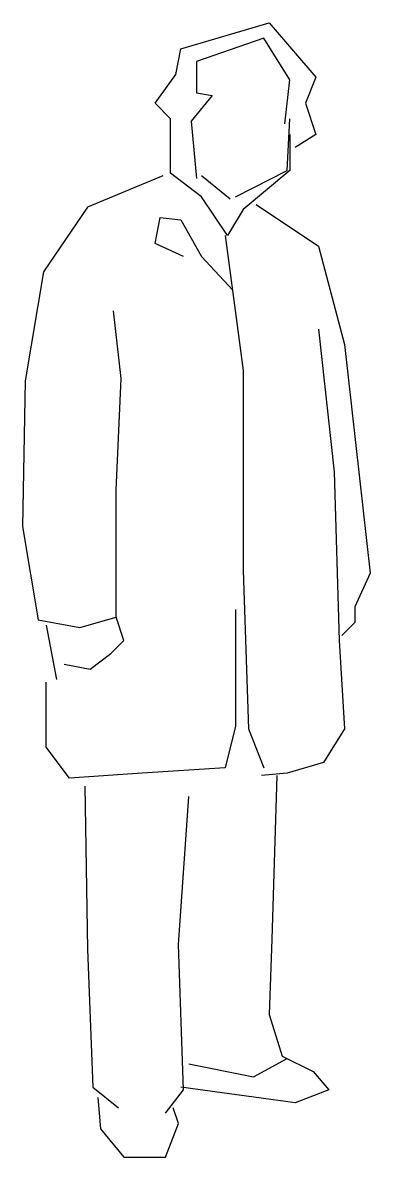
# Model space of a CAD drawing. Extents: x -2861 to -2347, y 15705 to 17379.
import ezdxf

# ---------------------------------------------------------------- set-up
doc = ezdxf.new("R2010")
doc.units = 0
doc.header["$LTSCALE"] = 1270
doc.header["$MEASUREMENT"] = 0
doc.layers.get('0').update_dxf_attribs({"linetype": 'CONTINUOUS'})

msp = doc.modelspace()

# ---------------------------------------------------------------- linework, layer by layer
at = {"linetype": 'CONTINUOUS'}
for p, q in [((-2627.2, 17340.9), (-2496.9, 17379.3)), ((-2496.9, 17379.3), (-2428, 17298.8)), ((-2504.6, 17356.3), (-2604.2, 17321.8)), ((-2466.3, 17295), (-2504.6, 17356.3)), ((-2634.9, 17302.6), (-2627.2, 17340.9)), ((-2604.2, 17321.8), (-2604.2, 17275.8)), ((-2665.5, 17260.5), (-2634.9, 17302.6)), ((-2428, 17298.8), (-2443.3, 17260.5)), ((-2473.9, 17229.8), (-2466.3, 17295)), ((-2581.2, 17272), (-2611.9, 17233.7)), ((-2604.2, 17275.8), (-2581.2, 17272)), ((-2642.5, 17237.5), (-2665.5, 17260.5)), ((-2443.3, 17260.5), (-2428, 17214.5)), ((-2642.5, 17157), (-2642.5, 17237.5)), ((-2611.9, 17233.7), (-2604.2, 17149.4)), ((-2470.1, 17160.9), (-2466.3, 17237.5)), ((-2466.3, 17214.5), (-2466.3, 17160.9)), ((-2428, 17214.5), (-2458.6, 17195.3)), ((-2654, 17153.2), (-2765.2, 17107.2)), ((-2596.6, 17122.5), (-2642.5, 17157)), ((-2554.4, 17118.7), (-2596.6, 17153.2)), ((-2546.8, 17122.5), (-2470.1, 17160.9)), ((-2466.3, 17160.9), (-2535.3, 17103.4)), ((-2558.2, 17065.1), (-2596.6, 17122.5)), ((-2765.2, 17107.2), (-2830.3, 17011.4)), ((-2535.3, 17103.4), (-2558.2, 17065.1)), ((-2516.1, 17111), (-2424.1, 17049.7)), ((-2665.5, 17053.6), (-2657.9, 17091.9)), ((-2657.9, 17091.9), (-2627.2, 17088.1)), ((-2627.2, 17088.1), (-2596.6, 17034.4)), ((-2562.1, 17065.1), (-2535.3, 16865.8)), ((-2623.4, 17034.4), (-2665.5, 17053.6)), ((-2424.1, 17049.7), (-2385.8, 16904.1)), ((-2596.6, 17034.4), (-2550.6, 16984.6)), ((-2830.3, 17011.4), (-2857.1, 16850.5)), ((-2715.3, 16854.3), (-2726.8, 16953.9)), ((-2424.1, 16927.1), (-2401.1, 16716.4)), ((-2385.8, 16904.1), (-2347.5, 16566.9)), ((-2535.3, 16865.8), (-2535.3, 16570.8)), ((-2857.1, 16850.5), (-2861, 16635.9)), ((-2723, 16689.5), (-2715.3, 16854.3)), ((-2401.1, 16716.4), (-2393.5, 16467.3)), ((-2723, 16501.8), (-2723, 16689.5)), ((-2861, 16635.9), (-2838, 16498)), ((-2535.3, 16570.8), (-2527.6, 16337)), ((-2347.5, 16566.9), (-2370.5, 16517.1)), ((-2546.8, 16513.3), (-2546.8, 16340.9)), ((-2370.5, 16517.1), (-2370.5, 16494.1)), ((-2838, 16498), (-2776.7, 16486.5)), ((-2776.7, 16486.5), (-2723, 16501.8)), ((-2711.5, 16467.3), (-2723, 16501.8)), ((-2370.5, 16494.1), (-2389.6, 16475)), ((-2826.5, 16490.3), (-2811.1, 16409.8)), ((-2730.7, 16448.1), (-2711.5, 16467.3)), ((-2393.5, 16467.3), (-2385.8, 16337)), ((-2761.3, 16425.2), (-2730.7, 16448.1)), ((-2799.6, 16432.8), (-2761.3, 16425.2)), ((-2826.5, 16310.2), (-2826.5, 16406)), ((-2546.8, 16340.9), (-2562.1, 16279.5)), ((-2527.6, 16337), (-2504.6, 16279.5)), ((-2385.8, 16337), (-2416.5, 16287.2)), ((-2792, 16264.2), (-2826.5, 16310.2)), ((-2562.1, 16279.5), (-2684.7, 16271.9)), ((-2416.5, 16287.2), (-2470.1, 16271.9)), ((-2684.7, 16271.9), (-2792, 16264.2)), ((-2470.1, 16271.9), (-2508.4, 16268.1)), ((-2485.4, 16268.1), (-2493.1, 16026.7)), ((-2769, 16252.7), (-2765.2, 16011.3)), ((-2631, 16019), (-2615.7, 16237.4)), ((-2493.1, 16026.7), (-2496.9, 15915.5)), ((-2765.2, 16011.3), (-2757.5, 15808.2)), ((-2623.4, 15804.4), (-2631, 16019)), ((-2496.9, 15915.5), (-2477.8, 15854.2)), ((-2615.7, 15842.7), (-2519.9, 15823.6)), ((-2519.9, 15823.6), (-2470.1, 15850.4)), ((-2477.8, 15854.2), (-2431.8, 15831.2)), ((-2431.8, 15831.2), (-2408.8, 15804.4)), ((-2757.5, 15808.2), (-2719.2, 15777.6)), ((-2458.6, 15785.2), (-2627.2, 15808.2)), ((-2749.8, 15792.9), (-2746, 15746.9)), ((-2650.2, 15769.9), (-2623.4, 15804.4)), ((-2408.8, 15804.4), (-2458.6, 15785.2)), ((-2631, 15754.6), (-2638.7, 15777.6)), ((-2746, 15746.9), (-2711.5, 15704.8)), ((-2650.2, 15704.8), (-2631, 15754.6)), ((-2711.5, 15704.8), (-2650.2, 15704.8))]:
    msp.add_line(p, q, dxfattribs=at)

doc.saveas('drawing.dxf')
